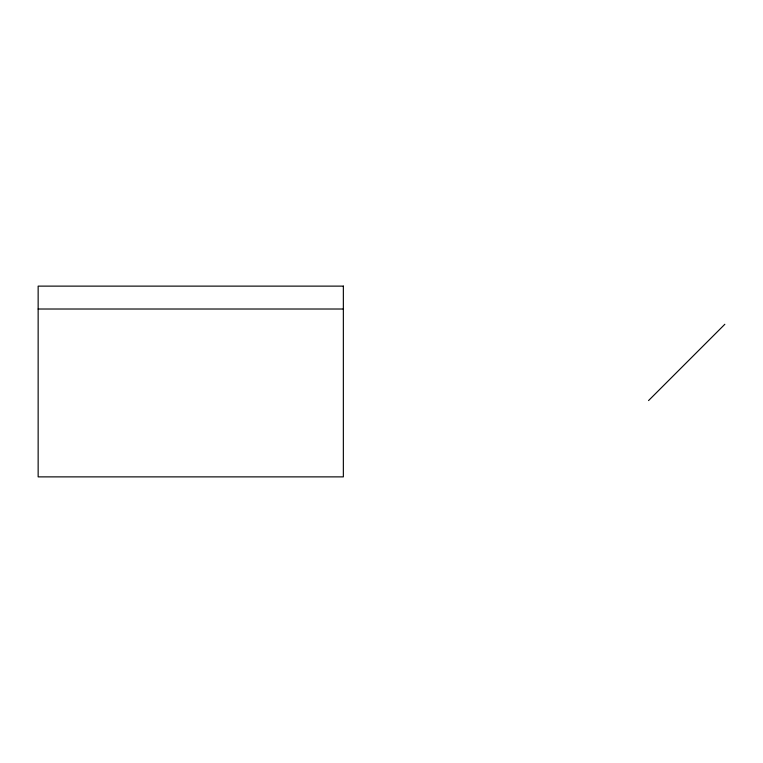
<?xml version="1.0" encoding="UTF-8"?>
<svg xmlns="http://www.w3.org/2000/svg" width="763" height="763" viewBox="0 0 763 763"><rect width="100%" height="100%" fill="white"/><g stroke="black" fill="none" stroke-linecap="round" stroke-linejoin="round"><path stroke-width="1.14" d="M648.55 400.575L724.85 324.275M38.15 309.015L343.35 309.015M343.35 286.125L38.15 286.125L38.15 476.875L343.35 476.875L343.35 286.125"/></g></svg>
